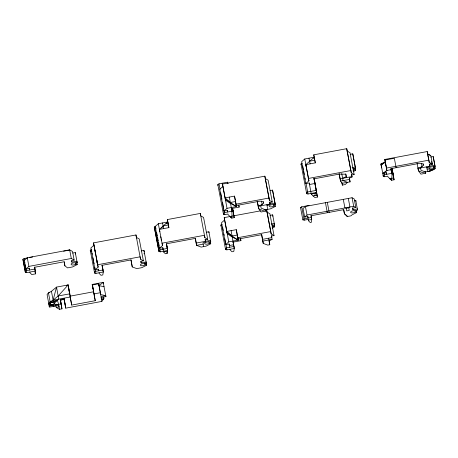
<?xml version="1.0" encoding="UTF-8"?>
<svg xmlns="http://www.w3.org/2000/svg" width="458" height="458" viewBox="0 0 458 458"><rect width="100%" height="100%" fill="white"/><g stroke="black" fill="none" stroke-linecap="round" stroke-linejoin="round"><path stroke-width="0.69" d="M49.006 303.511L49.367 307.163L58.801 305.406L59.443 309.322L61.956 308.852L60.422 299.509L64.194 298.805L65.723 308.148L101.836 301.416L103.892 298.564L103.628 297.19M69.192 291.689L68.15 284.933L58.206 295.948L53.122 300.162L50.145 301.748L48.766 303.368L50.128 303.116L50.145 301.748L48.456 292.897L51.433 291.305L56.517 287.103L68.15 284.933L71.694 305.085L95.247 300.694L92.43 284.962L98.71 283.794L101.029 296.492L105.741 295.616L105.907 296.624L101.195 297.505L101.441 299.017L103.892 298.564M200.323 213.428L200.719 215.827L203.57 217.441L207.737 239.294L204.886 237.679L200.323 213.428L167.353 219.571L167.743 221.97L158.325 223.727L155.21 226.452L159.378 248.305L162.836 247.664L163.529 251.894L165.327 253.766L167.141 253.429L167.662 250.469L166.563 243.77L195.457 238.383L196.596 245.368L201.136 247.091L206.152 246.123L210.737 243.782L210.628 243.089L209.306 243.335A2.588 1.036 -10.8 0 1 205.579 244.125A2.588 1.036 -10.8 0 1 205.43 242.603A2.588 1.036 -10.8 0 1 209.18 242.076L210.737 241.79L210.503 240.37L196.224 243.066M314.881 195.583L315.402 192.629M68.671 288.093L70.366 296.99L53.122 300.162L56.517 287.103L58.733 299.171L54.531 303.03A2.553 1.025 -10.8 0 1 53.42 304.141L49.201 306.15L49.166 303.316M161.622 228.084L163.162 225.943L167.743 221.97L168.887 227.626L159.464 229.378L159.859 231.777M60.496 300.5L61.149 303.929L49.201 306.15L50.363 304.57L50.105 303.202M165.979 223.968L167.743 221.97M313.283 158.222L314.165 157.226L313.776 154.827L346.746 148.678L351.309 172.929L354.16 174.544L349.992 152.691L347.141 151.077L346.746 148.678M264.861 176.17L269.029 198.022L236.059 204.171L236.448 206.569L230.5 203.507L225.496 200.272L225.101 197.873L234.525 196.121L236.282 205.545L259.995 201.125L263.339 201.806L263.545 203.066L260.762 205.808L258.249 206.277L258.633 208.613L261.077 211.997L265.88 211.104L265.674 209.838L261.14 208.144L260.762 205.808L270.025 204.085L269.768 202.505L272.275 202.035L268.107 180.183L265.256 178.568L264.861 176.17L222.468 184.07L227.031 208.327L223.916 211.052L219.748 189.194L222.863 186.469M385.327 162.424L385.218 161.846L381.159 164.748L383.312 176.467L384.651 176.736L387.794 176.153L387.897 176.782L391.544 180.269L392.031 175.362L390.937 168.664L419.826 163.277L423.175 163.953L423.381 165.218L420.593 167.96L418.08 168.429L418.463 170.765L420.908 174.143L425.711 173.25L425.505 171.985L420.976 170.296L420.593 167.96L429.856 166.231L429.598 164.651L432.426 164.124L430.778 155.497L427.612 153.945L427.217 151.546L384.823 159.447L386.861 170.473L383.747 173.198M159.464 229.378L163.162 225.943L168.344 224.975L167.576 220.951M49.201 306.15L50.907 304.61A2.553 1.025 -10.8 0 0 53.42 304.141L58.635 304.398L57.445 300.391L50.145 301.748M304.679 217.126L307.026 215.008L353.696 206.306L355.855 207.531L354.223 198.961L352.059 197.736L305.389 206.432L303.036 208.499L304.679 217.126L307.816 216.542L308.079 218.123L307.696 216.13M64.154 261.873L64.916 265.852L67.561 267.896L72.582 266.945L77.173 264.615L77.058 263.928L75.742 264.174A2.588 1.036 -10.8 0 1 72.009 264.964A2.588 1.036 -10.8 0 1 71.86 263.436A2.588 1.036 -10.8 0 1 75.616 262.915L77.167 262.623L76.938 261.203L71.912 262.142L71.654 260.562L74.167 260.092L72.519 251.471L69.668 249.856L27.274 257.757L24.16 260.482L25.803 269.109L29.26 268.468L29.518 270.043L29.14 268.056M25.803 269.109L28.917 266.384L71.311 258.478L74.167 260.092M135.974 234.96L136.364 237.359L139.221 238.973L143.388 260.825L140.532 259.211L135.974 234.96L93.575 242.86L93.97 245.259L90.856 247.984L95.024 269.842L98.481 269.195L98.739 270.775L98.481 269.407M95.024 269.842L98.138 267.117L93.575 242.86M159.378 248.305L162.493 245.58L162.098 243.181L204.491 235.28L204.886 237.679M230.489 216.451L224.231 217.613L224.626 220.012L221.512 222.743L225.679 244.595L229.137 243.954L229.395 245.528L233.632 244.738L231.107 230.626M306.282 167.033L305.887 164.634L315.31 162.876L314.165 157.226L304.747 158.983L301.633 161.708L305.801 183.561L309.253 182.919L309.516 184.494L315.012 183.469L314.245 178.786L339.367 174.103L345.853 174.195L346.414 177.618M225.679 244.595L228.794 241.87L238.217 240.112L236.288 229.664L226.865 231.416L227.26 233.815L232.269 237.055L238.217 240.112L236.288 229.664M305.801 183.561L308.915 180.836L305.887 164.634L314.165 157.226M383.14 163.666L385.218 161.846M140.875 261.518L141.133 262.875L146.159 261.936L146.388 263.356L144.837 263.642A2.588 1.036 -10.8 0 0 141.081 264.169A2.588 1.036 -10.8 0 0 141.23 265.697A2.588 1.036 -10.8 0 0 144.963 264.901L146.279 264.655L146.394 265.348L141.803 267.672L136.782 268.628L132.253 266.934L130.914 259.904M270.048 190.591L272.55 190.116L275.264 204.48L273.712 204.766A2.588 1.036 -10.8 0 0 269.957 205.293A2.588 1.036 -10.8 0 0 270.106 206.816A2.588 1.036 -10.8 0 0 273.832 206.026L275.155 205.779L275.269 206.472L270.678 208.796L262.531 210.422L258.633 208.613L257.201 201.114M272.086 226.95A2.588 1.036 -10.8 0 0 273.1 226.441L274.416 226.195L274.531 226.882L272.333 228.193M353.066 170.496A2.588 1.036 -10.8 0 0 354.08 169.987L355.397 169.741L355.511 170.433L353.267 171.664M352.603 207.76L352.986 209.747L357.383 208.928L357.549 209.97L355.116 210.812A2.588 1.036 -10.8 0 0 351.36 211.338A2.588 1.036 -10.8 0 0 351.515 212.861A2.588 1.036 -10.8 0 0 355.242 212.071L356.559 211.825L356.673 212.518L352.082 214.842L350.954 215.833L347.187 216.554L344.416 213.754L343.655 209.77M435.1 168.618L434.716 166.626L435.1 168.618L434.098 169.426L430.509 170.949L422.368 172.574L418.463 170.765L417.061 163.071M105.741 295.616L100.72 294.597L99.02 285.683L103.216 282.386L105.907 296.624M391.103 169.683L386.861 170.473L382.808 173.376L386.26 172.735L386.518 174.309L386.14 172.317M64.916 265.852L64.24 261.747L34.722 267.254L35.346 271.039L26.707 272.647L25.367 272.378L22.9 259.291L24.074 258.552L27.211 257.969M25.367 272.378L25.201 271.371L26.375 270.632L35.014 269.018M90.421 251.253L90.255 250.245L91.428 249.507M217.997 185.564L217.831 184.557L219.004 183.813L227.637 182.204L227.901 183.584M166.472 244.229L167.662 250.469L160.283 251.848L158.943 251.574L154.277 226.985L155.451 226.246M158.943 251.574L158.777 250.566L159.951 249.828L167.33 248.454L166.42 243.673M301.198 164.977L301.032 163.964L302.206 163.225M221.077 226.012L220.911 224.998L222.084 224.26M300.557 207.795L301.69 206.804L309.07 205.43M380.93 163.964L381.669 167.84L380.93 163.964L382.104 163.225L384.766 162.75M343.282 199.373L344.926 207.984L346.265 208.258L348.773 207.743L349.946 207.005L348.309 198.434M67.005 285.609L68.15 284.933L66.92 285.529M261.518 234.41L263.236 243.416L267.77 245.11L269.762 244.732L269.144 240.925L272.121 239.362L271.394 235.538M50.128 303.116L57.445 300.391M60.588 300.522L64.194 298.805M354.16 174.544L351.652 175.013L351.99 177.08L349.402 178.082L350.072 181.878L347.559 182.347L343.025 180.635L342.647 178.322L346.248 176.605L345.727 173.874M418.08 168.429L422.001 166.575L421.366 163.26M430.509 170.949L427.503 171.613L434.098 169.426L427.068 168.973L426.719 166.826M355.855 207.531L352.723 208.172L352.986 209.747M103.451 299.137L101.527 299.526L101.836 301.416M394.052 179.799L391.653 180.269L389.695 178.66L393.76 177.979L394.052 179.799L392.111 169.351L392.409 171.172M232.618 208.293L234.221 217.653L231.708 218.123L228.061 214.636L227.958 214.006L224.821 214.59L223.481 214.321L217.831 184.557M430.703 157.054L433.205 156.579L435.1 166.626L433.543 166.918A2.588 1.036 -10.8 0 0 429.787 167.439A2.588 1.036 -10.8 0 0 429.936 168.968A2.588 1.036 -10.8 0 0 433.669 168.178L434.986 167.931M347.187 216.554L347.061 215.798L344.416 213.754L343.746 209.649L311.085 215.735L311.703 219.525L311.217 222.479L310.312 222.645L308.509 220.773L308.257 219.445L304.204 220.143L302.864 219.874L300.517 207.543M314.766 160.231L309.585 161.193L310.129 163.844M386.1 159.619L384.823 159.447L384.932 160.025L394.355 158.268L396.118 167.697M352.15 167.599L355.288 167.015L352.769 153.831L350.255 154.283M355.288 167.015L355.505 168.441L353.954 168.727A2.588 1.036 -10.8 0 0 352.878 168.584M381.159 164.748L382.104 164.571M308.52 178.437L350.914 170.531M386.861 170.473L386.472 168.075L428.865 160.174L427.217 151.546M342.441 185.061L342.166 183.263L347.559 182.347L345.206 184.563L342.441 185.061L342.166 183.263L340.517 181.087L340.134 178.786L351.91 176.593L351.526 174.595M349.62 179.404L340.517 181.087L339.08 173.588M234.525 196.121L235.515 201.52L230.334 202.488L225.33 199.259M434.865 165.206L429.839 166.145L426.879 167.8L429.856 166.231L429.461 164.159M314.096 178.689L316.329 190.373L307.69 191.982L306.517 192.721L306.683 193.734L308.022 194.003L316.655 192.394L313.982 178.368M227.031 208.327L236.448 206.569L235.515 201.52M231.433 208.545L239.128 207.113L238.795 205.081M309.253 183.131L311.263 194.049L315.281 193.299M223.916 211.052L227.368 210.411L227.632 211.985L227.368 210.617M275.029 203.06L270.008 203.999L267.048 205.648L267.667 209.461M311.263 194.049L313.066 195.927L317.113 195.171M316.329 190.373L317.423 197.066L314.909 197.53L313.066 195.927M260.373 210.88L229.864 216.514L231.817 218.123C232.618 211.052 230.431 204.091 229.338 197.083M265.239 209.97L266.63 209.712L271.188 233.964L274.044 235.578L269.876 213.726L267.02 212.111L266.63 209.712M29.272 257.585L32.707 256.944M63.57 251.19L69.61 250.062M72.776 253.045L75.289 252.576L77.167 262.623M354.481 200.535L355.734 200.301L357.549 209.97M206.352 232.229L208.865 231.759L210.737 241.79M271.153 224.059L274.296 223.47L274.531 224.889L272.974 225.181A2.588 1.036 -10.8 0 0 271.897 225.038M311.377 217.504L303.998 218.878L302.864 219.874M141.453 250.904L143.967 250.434L146.388 263.356M308.406 220.138L311.703 219.525L310.936 215.5M207.737 239.294L205.23 239.757L205.562 241.813L202.974 242.814L203.65 246.627M34.636 267.031L35.455 273.884L31.751 274.571L29.953 272.693L29.85 272.063M203.192 244.137L196.596 245.368L195.28 238.441M237.822 237.713L270.798 231.565M163.529 251.894L167.542 251.144M97.749 264.718L140.142 256.812L140.532 259.211M233.202 242.087L240.897 240.656L240.559 238.624M274.044 235.578L271.531 236.047L271.789 237.628L262.526 239.357L263.236 243.416M143.388 260.825L140.875 261.295L141.133 262.875M262.852 241.08L272.121 239.362M233.964 246.461L226.584 247.841L225.41 248.579L225.576 249.587L226.916 249.862L234.296 248.482L233.111 242.007M90.255 250.245L94.588 273.111L95.928 273.38L103.308 272.006L102.214 265.302L131.102 259.915L132.253 266.934M49.785 292.651L48.456 292.897L47.077 294.5L48.995 304.822L50.907 304.61M103.382 283.399L103.216 282.386L92.224 284.435L93.547 291.78L69.994 296.171L71.694 305.085M94.13 293.876L100.411 292.708M55.83 305.389L56.225 307.45L59.048 306.923L58.79 305.549M58.206 295.948L69.851 293.836M270.134 215.317L272.653 214.871L274.531 224.889M98.504 283.267L99.02 285.683L104.04 286.702M52.344 305.572L54.09 306.288M432.426 164.124L429.255 162.573L427.612 153.945L430.463 155.56M265.256 178.568L269.424 200.421L272.275 202.035M56.225 307.45L59.443 309.322M227.094 232.807L238.217 240.112M236.448 206.569L230.334 202.488L225.101 197.873L222.468 184.07M54.531 303.03L54.405 302.79A2.553 1.025 -10.8 0 0 51.21 302.646M92.739 286.857L92.224 284.435L92.39 285.449M163.162 225.943L163.706 228.588M391.83 168.309L392.059 169.454M382.104 163.225L382.333 164.37M435.1 166.626L433.205 156.579M433.285 166.185L433.669 168.178M423.129 163.89L423.381 165.218M351.481 174.429L351.99 177.08M349.305 177.91L350.072 181.878M341.817 182.324L342.338 185.055M275.264 204.48L272.55 190.116M274.892 204.417L275.269 206.472M273.575 204.663L273.832 206.026M274.165 224.872L274.531 226.882M272.848 225.118L273.1 226.441M263.287 201.703L263.545 203.066M261.512 201.016L262.165 204.423L258.249 206.277L257.333 201.497M431.602 161.531L432.112 164.187L429.255 162.573L428.865 160.174M425.327 171.223L425.711 173.25M392.088 168.533L393.76 177.979M392.037 168.561L393.302 175.196M390.863 168.762L391.493 172.082L392.97 173.181L384.325 174.721L383.151 175.46L383.312 176.467M384.932 160.025L386.472 168.075M383.941 172.729L384.651 176.736M355.505 168.441L352.769 153.831M355.116 168.349L355.511 170.433M353.816 168.601L354.08 169.987M347.141 151.077L351.309 172.929M356.307 210.497L356.673 212.518M354.99 210.743L355.242 212.071M352.059 197.736L353.696 206.306M341.731 173.542L342.647 178.322M339.223 174.006L340.134 178.786M327.327 202.344L329.193 212.346M325.443 202.699L327.31 212.695M313.776 154.827L315.31 162.876M313.902 178.339L317.423 197.066M308.984 158.193L309.625 161.548M304.747 158.983L308.915 180.836M308.211 177.664L308.474 179.032M302.738 166.031L303.408 169.54M303.677 170.943L304.347 174.446M305.017 177.956L305.28 179.359M305.95 182.862L308.022 194.003M301.032 163.964L306.683 193.734M305.389 206.432L307.026 215.008M301.69 206.804L304.204 220.143M269.619 201.955L270.025 204.085L267.048 205.648L266.882 204.68M267.02 212.111L271.188 233.964M265.617 209.735L265.88 211.104M268.651 238.212L269.144 240.925M269.115 241.337L269.762 244.732M238.87 205.768L239.128 207.113M240.507 238.641L240.897 240.656M232.555 208.247L233.471 213.05M232.487 208.281L234.221 217.653M231.273 207.886L231.662 209.93L233.139 211.029L224.489 212.569L223.315 213.308L223.481 214.321M222.141 183.229L222.8 186.681M223.458 190.133L223.722 191.496M233.105 242.242L234.296 248.482L233.775 251.442L231.96 251.78L230.156 249.908L230.053 249.272M219.004 183.813L220.075 189.423M220.745 192.933L221.414 196.442M221.678 197.845L221.947 199.247M222.617 202.751L223.687 208.361M223.956 209.764L224.821 214.59M224.231 217.613L226.865 231.416L232.097 236.03L237.278 235.063L238.051 239.093L261.758 234.673L262.526 239.357M224.626 220.012L228.794 241.87M226.658 231.187L226.922 232.555M229.132 244.166L229.721 247.257M222.617 227.036L223.275 230.5M223.939 233.969L224.202 235.355M224.867 238.824L225.525 242.293M225.788 243.679L226.916 249.862M220.911 224.998L225.576 249.587M210.377 241.767L210.737 243.782M208.928 241.349L209.306 243.335M205.104 239.345L205.487 241.337M167.353 219.571L168.887 227.626M162.561 222.937L163.203 226.292M166.878 252.043L167.141 253.429M158.325 223.727L162.493 245.58M160.747 236.734L161.01 238.103M161.136 238.996L161.399 240.364M162.83 247.875L163.094 249.244M155.72 227.632L155.983 229.023M156.642 232.487L157.306 235.956M157.569 237.341L158.233 240.811M158.497 242.196L159.155 245.665M159.424 247.051L160.283 251.848M154.277 226.985L158.777 250.566M145.896 262.629L146.394 265.348M144.573 262.875L144.963 264.901M102.065 265.205L102.981 269.985L95.602 271.359L94.428 272.098L94.588 273.111M102.008 265.176L103.308 272.006L102.792 274.966L100.972 275.304L99.174 273.426L99.071 272.796M93.97 245.259L98.138 267.117M94.835 250.074L95.092 251.442M95.224 252.335L95.482 253.703M96.655 259.634L96.919 261.003M97.044 261.896L97.308 263.264M96.987 261.867L97.245 263.236M101.052 296.961L101.441 299.017M91.56 250.188L91.823 251.556M92.081 252.919L92.344 254.287M92.991 257.699L93.644 261.117M93.907 262.48L94.165 263.848M94.817 267.26L95.928 273.38M93.547 291.78L95.247 300.694M76.681 261.936L77.173 264.615M75.484 262.846L75.742 264.174M69.668 249.856L71.311 258.478M71.66 260.814L71.912 262.142M69.427 292.92L69.662 294.15M64.034 298.748L65.082 304.238M64.023 299.234L65.723 308.148M60.256 299.938L61.956 308.852M51.433 291.305L53.122 300.162M35.071 271.892L35.455 273.884M27.274 257.757L28.917 266.384M24.074 258.552L24.457 260.568M24.715 261.907L24.967 263.247M25.224 264.592L26.707 272.647M22.9 259.291L25.201 271.371M427.068 168.973L427.503 171.613M385.642 164.456L385.819 165.51M355.734 200.301L355.906 201.343M348.773 207.743L349.214 210.44L346.7 210.909L346.265 208.258M308.286 219.382L308.509 220.773M272.653 214.871L272.882 216.285M269.029 198.022L269.424 200.421M227.637 182.204L227.861 183.549M208.865 231.759L209.02 232.704M143.967 250.434L144.196 251.848M144.087 253.154L144.201 253.846M136.307 237.565L136.387 238.074M98.71 283.794L99.02 285.683M92.43 284.962L93.048 288.752M75.289 252.576L75.524 253.995M258.266 205.07L258.633 208.613M418.131 167.451L418.463 170.765"/></g></svg>
